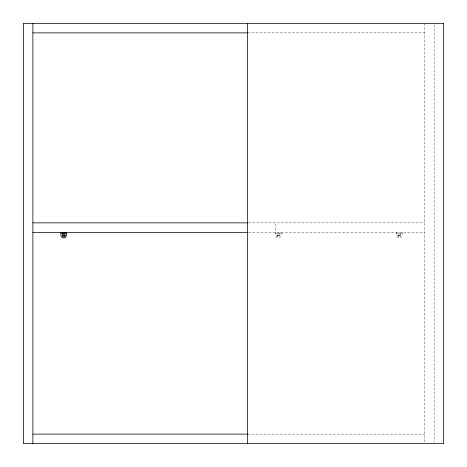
<?xml version="1.0" encoding="UTF-8"?>
<svg xmlns="http://www.w3.org/2000/svg" width="467" height="467" viewBox="0 0 467 467"><rect width="100%" height="100%" fill="white"/><g stroke="black" fill="none" stroke-linecap="round" stroke-linejoin="round"><path stroke-width="0.35" stroke-dasharray="2.33 1.75" d="M247.51 32.877L424.596 32.877M248.567 222.852L424.596 222.852M248.567 232.379L424.596 232.379M275.53 233.08L281.134 233.08M396.576 233.08L402.18 233.08M276.954 235.356L279.71 235.356M398.001 235.356L400.756 235.356M276.954 235.707L279.71 235.707M398.001 235.707L400.756 235.707M247.51 434.123L424.596 434.123M434.123 24.809L434.123 442.191M424.596 23.35L424.596 442.29M402.18 232.379L402.18 235.531A2.825 2.825 0 0 1 396.576 235.531L396.576 232.379M400.756 233.08L400.756 233.43L398.001 233.43L398.001 233.08M281.134 232.379L281.134 235.531A2.825 2.825 0 0 1 275.53 235.531L275.53 222.852M279.71 233.08L279.71 233.43L276.954 233.43L276.954 233.08M276.978 235.17L276.978 235.893A1.401 1.401 0 0 0 279.686 235.893L279.686 235.17A1.401 1.401 0 0 0 276.978 235.17M398.024 235.17L398.024 235.893A1.401 1.401 0 0 0 400.733 235.893L400.733 235.17A1.401 1.401 0 0 0 398.024 235.17"/><path stroke-width="0.7" d="M32.877 32.877L247.51 32.877M32.877 222.852L247.843 222.852M32.877 232.379L247.843 232.379M60.897 233.08L66.501 233.08M62.321 235.356L65.076 235.356M62.321 235.707L65.076 235.707M32.877 434.123L247.51 434.123M247.51 23.35L247.51 443.65M66.501 232.379L66.501 235.531A2.825 2.825 0 0 1 60.897 235.531L60.897 232.379M65.076 233.08L65.076 233.43L62.321 233.43L62.321 233.08M32.877 23.35L32.877 443.65M62.344 235.17L62.344 235.893A1.401 1.401 0 0 0 65.053 235.893L65.053 235.17A1.401 1.401 0 0 0 62.344 235.17M443.65 23.35L23.35 23.35L23.35 443.65L443.65 443.65L443.65 23.35"/></g></svg>
